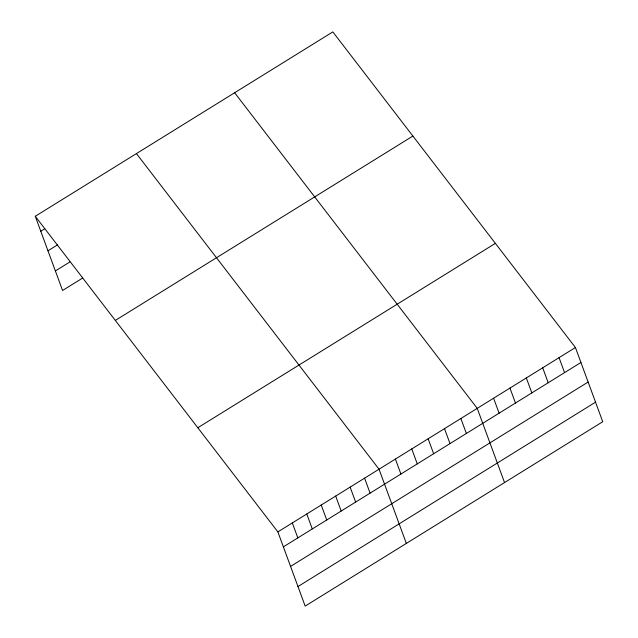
<?xml version="1.0" encoding="UTF-8"?>
<svg xmlns="http://www.w3.org/2000/svg" width="638" height="638" viewBox="0 0 638 638"><rect width="100%" height="100%" fill="white"/><g stroke="black" fill="none" stroke-linecap="round" stroke-linejoin="round"><path stroke-width="0.96" d="M35.273 216.274L332.829 31.9L575.428 347.519L602.727 421.726L305.171 606.1L277.873 531.893L35.273 216.274L62.572 290.481L82.645 278.04M40.776 231.235L44.788 228.747M47.97 250.79L57.603 244.817M55.378 270.935L69.829 261.979M115.326 320.428L412.882 136.053M197.812 427.739L495.367 243.365M277.873 531.893L575.428 347.519M283.376 546.854L580.931 362.48M290.569 566.408L588.124 382.034M297.978 586.545L595.533 402.171M234.632 92.741L477.232 408.36L504.538 482.567M136.436 153.591L379.036 469.209L406.342 543.409M559.063 357.655L564.566 372.624M542.699 367.799L548.202 382.76M526.326 377.943L531.837 392.904M509.961 388.079L515.472 403.041M493.597 398.224L499.107 413.185M460.867 418.504L466.37 433.465M444.503 428.64L450.005 443.601M428.138 438.785L433.641 453.746M411.773 448.921L417.276 463.89M395.408 459.065L400.911 474.026M364.585 478.157L370.088 493.126M350.134 487.113L355.637 502.082M335.684 496.069L341.186 511.03M321.225 505.025L326.736 519.986M306.774 513.981L312.277 528.942M292.324 522.937L297.826 537.898"/></g></svg>
